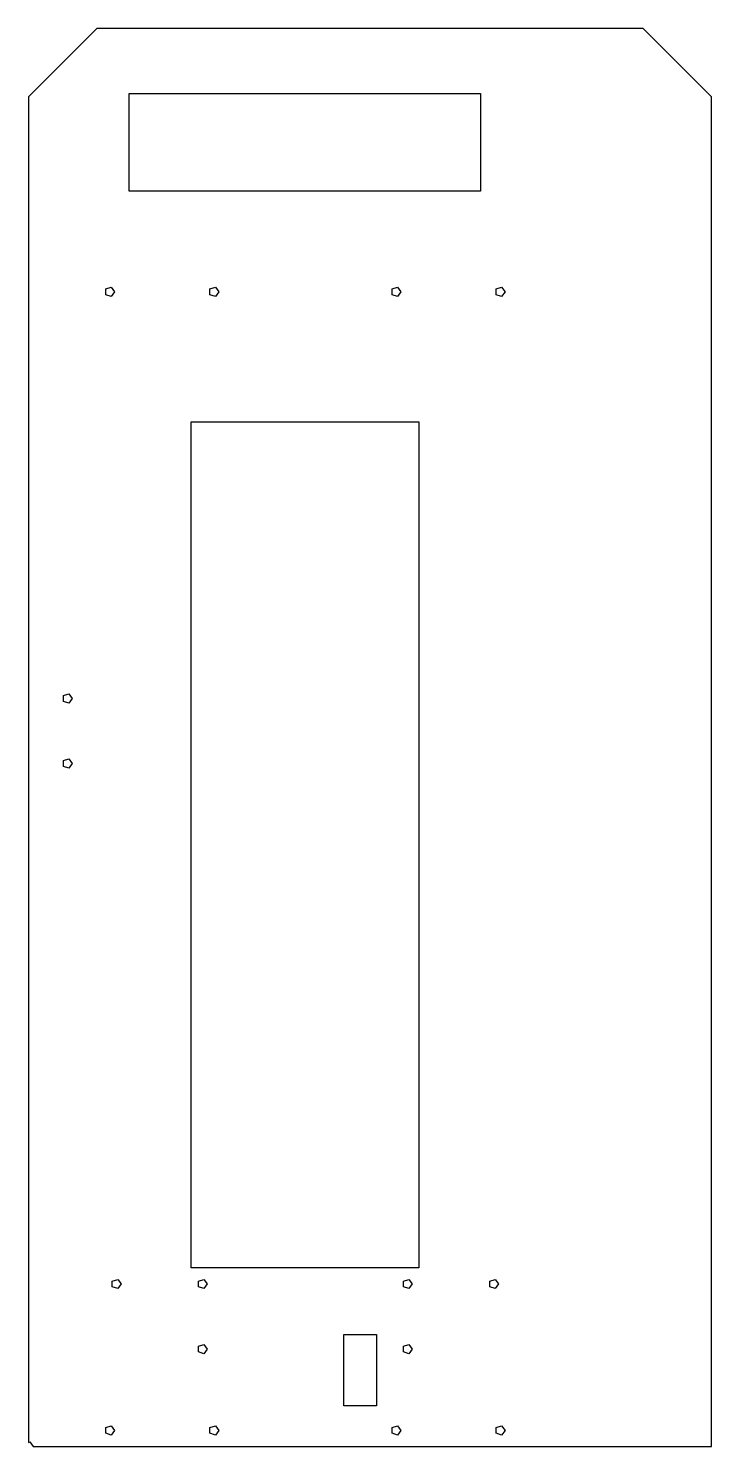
# Model space of a CAD drawing. Header units: metres. Extents: x 0 to 210, y 0 to 436.
import ezdxf

# ---------------------------------------------------------------- set-up
doc = ezdxf.new("R2010")
doc.units = ezdxf.units.M

msp = doc.modelspace()

# ---------------------------------------------------------------- linework, layer by layer
for p, q in [((21, 436), (0, 415)), ((189, 436), (21, 436)), ((210, 415), (189, 436)), ((0, 415), (0, 1.27597)), ((31, 386), (31, 416)), ((31, 416), (139, 416)), ((139, 416), (139, 386)), ((210, 0), (210, 415)), ((139, 386), (31, 386)), ((23.7865, 355.882), (25.4635, 356.427)), ((23.7865, 354.118), (23.7865, 355.882)), ((25.4635, 353.573), (23.7865, 354.118)), ((25.4635, 356.427), (26.5, 355)), ((26.5, 355), (25.4635, 353.573)), ((55.7865, 355.882), (57.4635, 356.427)), ((55.7865, 354.118), (55.7865, 355.882)), ((57.4635, 353.573), (55.7865, 354.118)), ((57.4635, 356.427), (58.5, 355)), ((58.5, 355), (57.4635, 353.573)), ((111.786, 355.882), (113.464, 356.427)), ((111.786, 354.118), (111.786, 355.882)), ((113.464, 353.573), (111.786, 354.118)), ((113.464, 356.427), (114.5, 355)), ((114.5, 355), (113.464, 353.573)), ((143.786, 355.882), (145.464, 356.427)), ((143.786, 354.118), (143.786, 355.882)), ((145.464, 353.573), (143.786, 354.118)), ((145.464, 356.427), (146.5, 355)), ((146.5, 355), (145.464, 353.573)), ((50, 55), (50, 315)), ((50, 315), (120, 315)), ((120, 315), (120, 55)), ((10.7865, 230.882), (12.4635, 231.427)), ((12.4635, 231.427), (13.5, 230)), ((10.7865, 229.118), (10.7865, 230.882)), ((12.4635, 228.573), (10.7865, 229.118)), ((13.5, 230), (12.4635, 228.573)), ((10.7865, 210.882), (12.4635, 211.427)), ((10.7865, 209.118), (10.7865, 210.882)), ((12.4635, 211.427), (13.5, 210)), ((13.5, 210), (12.4635, 208.573)), ((12.4635, 208.573), (10.7865, 209.118)), ((120, 55), (50, 55)), ((25.7865, 50.8817), (27.4635, 51.4266)), ((25.7865, 49.1183), (25.7865, 50.8817)), ((27.4635, 48.5734), (25.7865, 49.1183)), ((27.4635, 51.4266), (28.5, 50)), ((28.5, 50), (27.4635, 48.5734)), ((52.2865, 50.8817), (53.9635, 51.4266)), ((52.2865, 49.1183), (52.2865, 50.8817)), ((53.9635, 48.5734), (52.2865, 49.1183)), ((53.9635, 51.4266), (55, 50)), ((55, 50), (53.9635, 48.5734)), ((115.286, 50.8817), (116.964, 51.4266)), ((115.286, 49.1183), (115.286, 50.8817)), ((116.964, 48.5734), (115.286, 49.1183)), ((116.964, 51.4266), (118, 50)), ((118, 50), (116.964, 48.5734)), ((141.786, 50.8817), (143.464, 51.4266)), ((141.786, 49.1183), (141.786, 50.8817)), ((143.464, 48.5734), (141.786, 49.1183)), ((143.464, 51.4266), (144.5, 50)), ((144.5, 50), (143.464, 48.5734)), ((52.2865, 30.8817), (53.9635, 31.4266)), ((52.2865, 29.1183), (52.2865, 30.8817)), ((53.9635, 31.4266), (55, 30)), ((97, 12.5), (97, 34.5)), ((97, 34.5), (107, 34.5)), ((107, 34.5), (107, 12.5)), ((115.286, 30.8817), (116.964, 31.4266)), ((115.286, 29.1183), (115.286, 30.8817)), ((116.964, 31.4266), (118, 30)), ((53.9635, 28.5734), (52.2865, 29.1183)), ((55, 30), (53.9635, 28.5734)), ((116.964, 28.5734), (115.286, 29.1183)), ((118, 30), (116.964, 28.5734)), ((107, 12.5), (97, 12.5)), ((23.7865, 5.88167), (25.4635, 6.42657)), ((23.7865, 4.11832), (23.7865, 5.88167)), ((25.4635, 6.42657), (26.5, 5)), ((26.5, 5), (25.4635, 3.57341)), ((55.7865, 5.88167), (57.4635, 6.42657)), ((55.7865, 4.11832), (55.7865, 5.88167)), ((57.4635, 6.42657), (58.5, 5)), ((58.5, 5), (57.4635, 3.57341)), ((111.786, 5.88167), (113.464, 6.42657)), ((111.786, 4.11832), (111.786, 5.88167)), ((113.464, 6.42657), (114.5, 5)), ((114.5, 5), (113.464, 3.57341)), ((143.786, 5.88167), (145.464, 6.42657)), ((143.786, 4.11832), (143.786, 5.88167)), ((145.464, 6.42657), (146.5, 5)), ((146.5, 5), (145.464, 3.57341)), ((0, 1.27597), (0.46352, 1.42657)), ((0.46352, 1.42657), (1.5, 0)), ((1.5, 0), (210, 0)), ((25.4635, 3.57341), (23.7865, 4.11832)), ((57.4635, 3.57341), (55.7865, 4.11832)), ((113.464, 3.57341), (111.786, 4.11832)), ((145.464, 3.57341), (143.786, 4.11832))]:
    msp.add_line(p, q)

doc.saveas('drawing.dxf')
